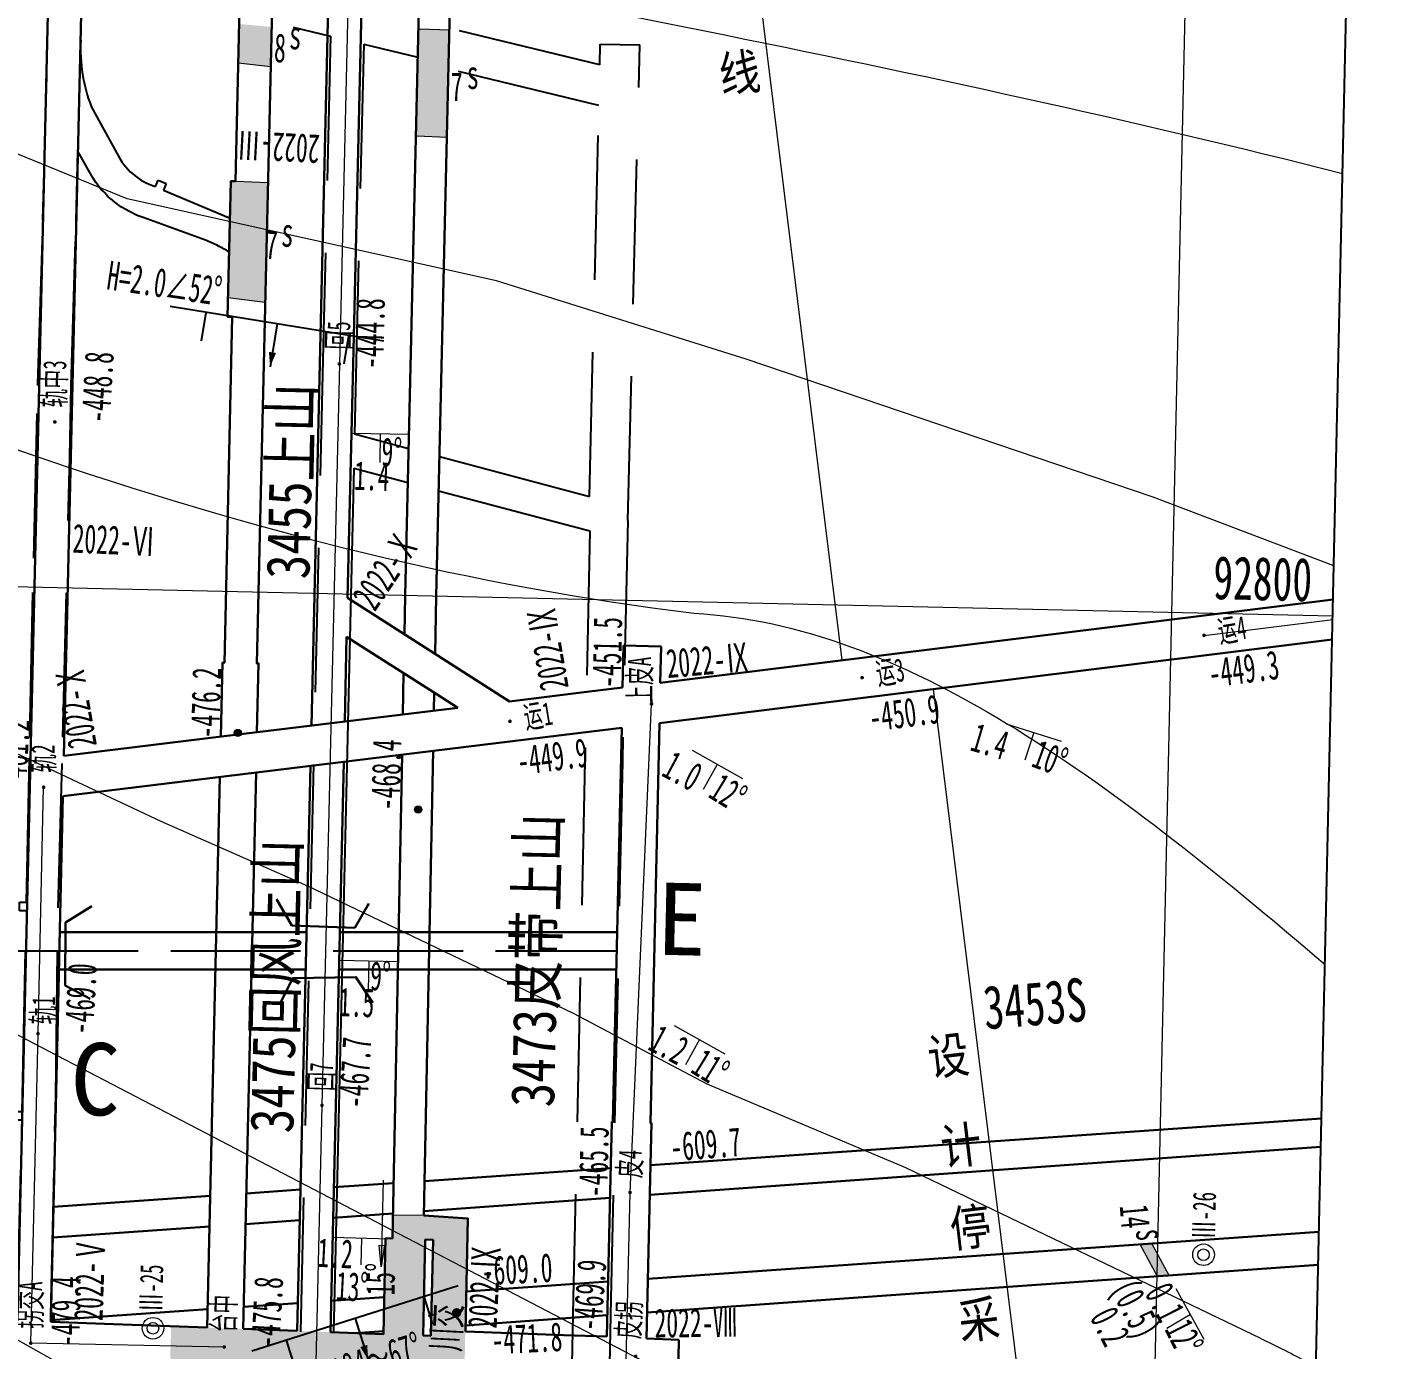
# Model space of a CAD drawing. Header units: millimetres. Extents: x 97264 to 263559, y 385279 to 783825.
# Drawn here: x 98436.1 to 98623.9, y 386601.7 to 386784.9 of the extents above; entities that cross this region are included whole.
import ezdxf
from ezdxf.enums import TextEntityAlignment as Align

# ---------------------------------------------------------------- set-up
doc = ezdxf.new("R2010")
doc.units = ezdxf.units.MM
for name, pattern in [('2-1', [3, 2, -1]), ('ACAD_ISO02W100', [15, 12, -3]), ('ACAD_ISO08W100', [36, 24, -3, 6, -3])]:
    doc.linetypes.add(name, pattern=pattern)
for name, color, linetype in [('DZ-等高线', 7, 'Continuous'), ('图廓方格网', 7, 'Continuous'), ('岩巷巷道及名称', 30, 'Continuous'), ('岩巷见煤14', 53, 'Continuous'), ('岩巷见煤5', 18, 'Continuous'), ('岩巷见煤7', 32, 'Continuous'), ('岩巷见煤8', 8, 'Continuous'), ('岩巷高程点', 30, 'Continuous'), ('岩巷高程点名称', 30, 'Continuous'), ('工作面编号', 7, 'Continuous'), ('巷道坡度及注记', 30, 'Continuous'), ('巷道掘进点位及日期', 7, 'Continuous'), ('断层井巷实测(岩巷)', 1, 'Continuous'), ('测量永久导线点', 18, 'Continuous'), ('测量永久导线点名称', 7, 'Continuous'), ('煤巷-测点标高', 7, 'Continuous'), ('煤巷-测点点号', 7, 'Continuous'), ('煤巷-测点符号', 7, 'Continuous'), ('煤巷5巷道及名称', 7, 'Continuous'), ('煤巷5巷道导线', 254, 'Continuous'), ('煤巷5高程点', 7, 'Continuous'), ('煤巷5高程点名称', 7, 'Continuous'), ('采面产状', 7, 'Continuous'), ('采面停采线', 7, 'Continuous')]:
    doc.layers.add(name, color=color, linetype=linetype)
for name, color, linetype, lineweight in [('DZ7煤煤巷', 7, 'Continuous', 30), ('煤层产状', 7, 'Continuous', 15), ('设计区域', 7, 'Continuous', 0)]:
    doc.layers.add(name, color=color, linetype=linetype, lineweight=lineweight)
doc.styles.add('2巷道名称、边界、露头、断层等名称注记', font='simfang.ttf', dxfattribs={"width": 0.83, "height": 6})
doc.styles.add('hzsd', font='simhei.ttf', dxfattribs={"width": 0.7})
doc.styles.add('xk', font='simkai.ttf')
doc.styles.add('坐标注记', font='simhei.ttf', dxfattribs={"width": 0.67, "height": 6})
doc.styles.add('宋体', font='')
doc.styles.add('工作面编号、露天采掘机械编号', font='', dxfattribs={"width": 0.7, "height": 6})
doc.styles.add('测点标高', font='simhei.ttf', dxfattribs={"width": 0.7, "height": 2})
doc.styles.add('点号', font='simhei.ttf', dxfattribs={"width": 0.75})
doc.styles.add('高程、煤厚、断层产状要素等数字注记', font='simhei.ttf', dxfattribs={"width": 0.6, "height": 4})
doc.styles.get('宋体').set_extended_font_data('SimSun')
doc.styles.get('工作面编号、露天采掘机械编号').set_extended_font_data('SimSun')

# ---------------------------------------------------------------- blocks, each defined once
blk = doc.blocks.new('CD-MH')
at = {"layer": '煤巷-测点符号', "ltscale": 10, "const_width": 0.125}
blk.add_lwpolyline([(-0.0625, 0, 1), (0.0625, 0, 1)], format="xyb", close=True, dxfattribs=at)
at = {"ltscale": 10, "style": '测点标高', "width": 0.7, "flags": 1}
for tag, p in [('左帮', (-0.5, -3)), ('右帮', (2, -3))]:
    blk.add_attdef(tag, p, '', height=2, rotation=88, dxfattribs=at)
at = {"layer": '煤巷-测点标高', "ltscale": 10, "style": '测点标高', "width": 0.7}
blk.add_attdef('标高', (3.8, 0), '', height=2, rotation=88, dxfattribs=at)
at = {"layer": '煤巷-测点点号', "ltscale": 10, "style": '点号', "width": 0.8}
blk.add_attdef('点号', (0.7, 1), '', height=1.6, rotation=90, dxfattribs=at)
blk = doc.blocks.new('A$C20FA0265')
for p, q in [((0, 0.491), (3.277, 2.785)), ((1.638, 1.638), (2.785, 0))]:
    blk.add_line(p, q)
blk = doc.blocks.new('dcv')
at = {"color": 1}
for p, q in [((0, 0), (0, 3)), ((-5, 0), (-5, 2)), ((5, 0), (5, 2)), ((-7.5, 0), (7.5, 0))]:
    blk.add_line(p, q, dxfattribs=at)
blk.add_lwpolyline([(0, 3, 0, 0.5, 0), (0, 2, 0.5, 0.5, 0)], format="xyseb", dxfattribs=at)
at = {"style": 'hzsd', "width": 0.85, "flags": 1}
for tag, p in [('性质', (5.267, 4.382)), ('倾向', (-5.631, 4.179)), ('标高', (8.5, -3))]:
    blk.add_attdef(tag, p, '', height=2, dxfattribs=at)
at = {"style": 'hzsd', "width": 0.85}
for tag, p in [('编号', (8.5, 0)), ('产状', (-7, -3.489))]:
    blk.add_attdef(tag, p, '', height=2, dxfattribs=at)

msp = doc.modelspace()

# ---------------------------------------------------------------- hatches: boundary and pattern name
at = {"layer": '岩巷见煤14', "lineweight": 0, "ltscale": 2}
h = msp.add_hatch(color=256, dxfattribs=at)
h.paths.add_polyline_path([(98592.63, 386614.94), (98592.57, 386611.9), (98594.21, 386612.01)])
h.paths.add_polyline_path([(98591.83, 386616.43), (98590.19, 386616.31), (98592.57, 386611.9), (98592.63, 386614.94)])
at = {"layer": '岩巷见煤5', "lineweight": 0, "ltscale": 2}
msp.add_hatch(color=7, dxfattribs=at).paths.add_polyline_path([(98485.39, 386603.85), (98485.69, 386617.16), (98491.19, 386616.99), (98490.89, 386603.69)])
at = {"layer": '岩巷见煤7', "lineweight": 0}
for points in [[(98489.88, 386769.83), (98490.23, 386784.61), (98494.53, 386784.51), (98494.18, 386769.62)], [(98463.88, 386747.36), (98464.28, 386763.53), (98469.41, 386763.36), (98469.02, 386746.73)]]:
    msp.add_hatch(color=256, dxfattribs=at).paths.add_polyline_path(points)
at = {"layer": '岩巷见煤8', "lineweight": 0, "ltscale": 2}
msp.add_hatch(color=256, dxfattribs=at).paths.add_polyline_path([(98465.4, 386785.3), (98465.27, 386779.87), (98469.78, 386779.37), (98469.91, 386784.88)])
at = {"layer": '岩巷高程点名称', "lineweight": 0, "ltscale": 2}
msp.add_hatch(color=7, dxfattribs=at).paths.add_polyline_path([(98455.84, 386599.78), (98491.84, 386598.45), (98496.61, 386598.33), (98496.72, 386604), (98497.09, 386619.9), (98490.99, 386620.3), (98486.72, 386620.38), (98486.65, 386617.13), (98492.27, 386616.96), (98491.96, 386603.66), (98465.95, 386604.61), (98460.96, 386604.8), (98456, 386604.98)])
at = {"layer": '巷道坡度及注记', "ltscale": 5}
h = msp.add_hatch(color=256, dxfattribs=at)
h.dxf.hatch_style = 1
h.paths.add_polyline_path([(98485.53, 386616.18), (98485.09, 386613.19), (98484.78, 386616.2)])

# ---------------------------------------------------------------- linework, layer by layer
at = {"lineweight": 30}
for points in [[(98445.01, 386663.16), (98441.38, 386660.89), (98441.34, 386652.18), (98444.77, 386650.33)], [(98470.57, 386664.14), (98472.73, 386660.45), (98481.43, 386660.14), (98483.39, 386663.51)], [(98483.92, 386649.77), (98481.57, 386653.34), (98472.86, 386653.19), (98471.09, 386649.72)]]:
    msp.add_lwpolyline(points, dxfattribs=at)
at = {"color": 3, "linetype": 'ACAD_ISO02W100', "ltscale": 1.5}
msp.add_lwpolyline([(97758.43, 386656.96), (98517.7, 386656.96)], dxfattribs=at)
at = {"layer": 'DZ-等高线', "color": 7, "lineweight": 15, "ltscale": 10}
for points in [[(98617, 386710.27), (98591.99, 386719.8), (98535.6, 386738.9), (98501.06, 386749.73), (98449.89, 386761.08), (98414.51, 386775.51), (98375.28, 386787.43), (98334.35, 386800.51)], [(98606.89, 386603.28), (98557.74, 386626.93), (98530.21, 386638.5), (98511.69, 386648.29), (98474.93, 386665.93), (98454.61, 386674.85), (98421.37, 386690.45), (98317.21, 386742.24)], [(98520.88, 386600.39), (98316.74, 386706.79)]]:
    msp.add_lwpolyline(points, dxfattribs=at)
msp.add_open_spline([(98618.21, 386764.56), (98560.04, 386779.3), (98500.12, 386790.04), (98440.41, 386801.78)], degree=3, dxfattribs=at)
for points, knots in [([(98318.1, 386775.06), (98318.1, 386775.06), (98318.1, 386775.06), (98318.1, 386775.06), (98411.64, 386732.07), (98466.89, 386711.4), (98528.41, 386703.7), (98557.37, 386702.17), (98585.73, 386680.81), (98615.78, 386655.06)], [91.7831151, 91.7831151, 91.7831151, 91.7831151, 91.8456251, 91.8456251, 91.8456251, 91.9081351, 91.9081351, 91.9081351, 92.2080503, 92.2080503, 92.2080503, 92.2080503]), ([(98611.27, 386452.56), (98609.28, 386455.91), (98597.86, 386474.07), (98578.72, 386499.43), (98534.23, 386546.86), (98495.34, 386568.96), (98470.54, 386585.12), (98454.15, 386592.17), (98454.15, 386592.17), (98359.02, 386645.6), (98346.57, 386652.32), (98333.95, 386658.7), (98316.31, 386667.29)], [32.298275, 32.298275, 32.298275, 32.298275, 44.316551, 102.759697, 147.023869, 218.190377, 348.248414, 348.248414, 348.248414, 348.248414, 382.491005, 390.718789, 390.718789, 390.718789, 390.718789]), ([(98570.96, 386405.96), (98558.45, 386436.81), (98522.77, 386484.52), (98474.09, 386550.74), (98430.05, 386563.66), (98373.46, 386603.59)], [97.365484, 97.365484, 97.365484, 97.365484, 197.991364, 267.606895, 329.369433, 329.369433, 329.369433, 329.369433]), ([(98606.89, 386603.28), (98610.45, 386601.59), (98612.36, 386600.59), (98614.28, 386599.51), (98614.54, 386599.37)], [0, 0, 0, 0, 6.591355, 7.588229, 7.588229, 7.588229, 7.588229])]:
    msp.add_open_spline(points, degree=3, knots=knots, dxfattribs=at)
at = {"layer": 'DZ7煤煤巷', "color": 32, "linetype": '2-1', "lineweight": -3, "ltscale": 10}
for points in [[(98434.35, 386580.95), (98434.66, 386604.51), (98433.66, 386604.53), (98433.67, 386605.73), (98434.67, 386605.71), (98434.69, 386606.71), (98435.32, 386632.35), (98435.35, 386633.5), (98434.32, 386633.52), (98434.35, 386634.72), (98435.38, 386634.7), (98435.43, 386636.95), (98435.93, 386662.49), (98434.98, 386662.52), (98435.01, 386663.72), (98435.95, 386663.69), (98436.42, 386686.6), (98436.96, 386711.35), (98437.55, 386735.26), (98437.55, 386735.42), (98438.24, 386758.12), (98439.59, 386809.92)], [(98443.72, 386791.94), (98478.08, 386783.61)], [(98478.08, 386783.61), (98477.1, 386742.77), (98473.9, 386604.19)], [(98515.34, 386779.65), (98494.53, 386784.7)], [(98482.66, 386782.5), (98481.7, 386742.66), (98481.38, 386728.53)], [(98482.66, 386782.5), (98490.14, 386780.69)], [(98515.34, 386779.65), (98515.4, 386782.52)], [(98515.4, 386782.52), (98520.9, 386782.39)], [(98519.22, 386716.53), (98520.9, 386782.39)], [(98515.21, 386774.02), (98494.4, 386779.07)], [(98513.94, 386719.88), (98515.21, 386774.02)], [(98438.86, 386576.59), (98439.32, 386606.58), (98439.91, 386631.96), (98440.03, 386636.85), (98440.34, 386662.93), (98440.98, 386686.55), (98441.96, 386725.37), (98442.15, 386735.15), (98442.15, 386735.23), (98442.84, 386758.02), (98443.09, 386767.7)], [(98519.22, 386716.53), (98518.49, 386683.14), (98516.88, 386608.78), (98515.79, 386558.64), (98514.63, 386505.45)], [(98513.99, 386715.11), (98513.29, 386683.26), (98511.68, 386608.9), (98510.59, 386558.75), (98509.43, 386505.56)]]:
    msp.add_lwpolyline(points, dxfattribs=at)
for points in [[(98443.49, 386783.07, 0.109649), (98444.97, 386773.79), (98448.47, 386767.4, 0.204503), (98453.83, 386762.77), (98454.21, 386763.67), (98455.31, 386763.21), (98454.92, 386762.29), (98463.94, 386758.48, -0.003799), (98464.15, 386758.32)], [(98464.04, 386753.72, 0.040135), (98460.76, 386755.37), (98452.13, 386758.48), (98451.31, 386758.8), (98450.21, 386759.33), (98449.13, 386759.94), (98448.81, 386760.18), (98447.97, 386760.8), (98447.81, 386760.94), (98447.52, 386761.19), (98447.2, 386761.47), (98447.01, 386761.67), (98446.84, 386761.85), (98446.57, 386762.13), (98446.32, 386762.4), (98445.57, 386763.34), (98445.23, 386763.85), (98444.56, 386765.04), (98444.56, 386765.04), (98444.56, 386765.04), (98443.09, 386767.7)]]:
    msp.add_lwpolyline(points, format="xyb", dxfattribs=at)
at = {"layer": 'DZ7煤煤巷', "color": 32, "lineweight": -3, "ltscale": 10}
for points in [[(98481.38, 386728.53), (98488.87, 386726.53)], [(98493.15, 386725.4), (98513.94, 386719.88)], [(98481.27, 386723.8), (98478.5, 386604.05)], [(98481.27, 386723.8), (98488.76, 386721.8)], [(98493.04, 386720.67), (98513.99, 386715.11)]]:
    msp.add_lwpolyline(points, dxfattribs=at)
at = {"layer": '图廓方格网', "color": 7, "lineweight": 0}
msp.add_line((98585.18, 386282.1), (98601.64, 387021.23), dxfattribs=at)
at = {"layer": '图廓方格网', "color": 0, "lineweight": 0}
msp.add_line((98616.85, 386703.3), (97275.3, 386733.18), dxfattribs=at)
at = {"layer": '岩巷巷道及名称', "lineweight": 30, "ltscale": 2}
msp.add_line((98491.96, 386603.82), (98492.27, 386616.96), dxfattribs=at)
for points in [[(98488.3, 386700.8), (98488.4, 386706.16), (98492.36, 386876.49)], [(98492.54, 386698.09), (98492.7, 386706.07), (98496.68, 386877.02)], [(98462.87, 386686.61), (98463.11, 386696.87), (98463.36, 386696.86), (98464.46, 386744.75), (98463.82, 386744.77), (98464.28, 386763.55), (98464.89, 386763.52), (98467.44, 386873.87)], [(98467.88, 386687.22), (98468.11, 386696.75), (98467.86, 386696.76), (98472, 386874.43)], [(98488.08, 386689.69), (98488.19, 386695.41)], [(98492.38, 386690.22), (98492.43, 386692.7)], [(98486.65, 386617.13), (98487.97, 386684.14)], [(98490.99, 386620.3), (98492.27, 386684.66)], [(98460.96, 386604.8), (98462.74, 386681.05)], [(98465.96, 386604.61), (98467.75, 386681.66)], [(98522.38, 386627.27), (98615.3, 386633.73)], [(98522.29, 386623.16), (98615.21, 386629.82)], [(98491.1, 386625.09), (98516.87, 386626.88)], [(98466.4, 386623.37), (98473.9, 386623.9)], [(98478.51, 386624.22), (98486.8, 386624.79)], [(98439.7, 386621.52), (98461.39, 386623.03)], [(98491, 386620.92), (98516.78, 386622.76)], [(98478.41, 386620.01), (98486.72, 386620.61)], [(98490.99, 386620.3), (98497.09, 386619.9)], [(98496.74, 386604.28), (98497.09, 386619.9), (98490.99, 386620.3)], [(98439.6, 386617.26), (98461.29, 386618.79)], [(98466.3, 386619.14), (98473.8, 386619.68)], [(98614.95, 386618.04), (98522.01, 386611.57)], [(98485.39, 386603.89), (98485.69, 386617.16)], [(98485.69, 386617.16), (98486.65, 386617.13)], [(98490.89, 386603.69), (98491.19, 386616.99)], [(98491.19, 386616.99), (98492.27, 386616.96)], [(98491.19, 386616.99), (98492.27, 386616.96)], [(98491.96, 386603.66), (98492.27, 386616.96)], [(98614.85, 386613.47), (98521.9, 386606.89)], [(98516.5, 386611.19), (98496.86, 386609.82)], [(98461.02, 386607.33), (98439.33, 386605.82)], [(98473.53, 386608.2), (98466.03, 386607.67)], [(98460.96, 386604.8), (98448.01, 386605.28)], [(98516.39, 386606.5), (98496.76, 386605.11)], [(98473.44, 386604.33), (98465.96, 386604.61)], [(98485.39, 386603.89), (98478.04, 386604.16)], [(98485.4, 386604.31), (98481.51, 386604.03)], [(98491.96, 386603.66), (98490.89, 386603.69)]]:
    msp.add_lwpolyline(points, dxfattribs=at)
at = {"layer": '岩巷巷道及名称', "lineweight": 30}
msp.add_lwpolyline([(98485.51, 386609.03), (98478.14, 386608.52)], dxfattribs=at)
at = {"layer": '岩巷见煤14', "lineweight": 0}
for p, q in [((98599.04, 386603.17), (98595.19, 386610.18)), ((98597.15, 386606.62), (98593.88, 386604.68))]:
    msp.add_line(p, q, dxfattribs=at)
at = {"layer": '岩巷见煤14', "lineweight": 0, "ltscale": 2}
for points in [[(98592.56, 386611.89), (98590.18, 386616.31)], [(98594.2, 386612.01), (98591.82, 386616.43)]]:
    msp.add_lwpolyline(points, dxfattribs=at)
at = {"layer": '岩巷见煤5', "color": 7, "lineweight": 15}
for p, q in [((98486.31, 386617.04), (98478.31, 386617.26)), ((98482.37, 386617.15), (98482.24, 386613.49))]:
    msp.add_line(p, q, dxfattribs=at)
at = {"layer": '岩巷见煤5', "color": 7, "lineweight": 0, "ltscale": 2}
msp.add_lwpolyline([(98490.99, 386620.3), (98486.72, 386620.38)], dxfattribs=at)
at = {"layer": '岩巷见煤7', "lineweight": 0}
for p, q in [((98490.39, 386784.6), (98494.53, 386784.48)), ((98490.05, 386769.82), (98494.18, 386769.62)), ((98464.89, 386763.52), (98469.41, 386763.36))]:
    msp.add_line(p, q, dxfattribs=at)
msp.add_lwpolyline([(98469.02, 386746.73), (98463.88, 386747.37)], dxfattribs=at)
at = {"layer": '岩巷见煤8', "lineweight": 0, "ltscale": 2}
msp.add_lwpolyline([(98469.78, 386779.37), (98465.27, 386779.87)], dxfattribs=at)
at = {"layer": '岩巷高程点', "const_width": 0.5}
for points in [[(98464.99, 386687.16, 1), (98465.48, 386687.1, 1)], [(98489.95, 386676.56, 1), (98490.45, 386676.51, 1)]]:
    msp.add_lwpolyline(points, format="xyb", close=True, dxfattribs=at)
at = {"layer": '岩巷高程点', "lineweight": 30, "ltscale": 2, "const_width": 0.5}
msp.add_lwpolyline([(98495.28, 386606.87, 1), (98495.78, 386606.82, 1)], format="xyb", close=True, dxfattribs=at)
at = {"layer": '岩巷高程点', "lineweight": 0, "ltscale": 2}
for centre in [(98465.23, 386687.13), (98490.2, 386676.53)]:
    msp.add_circle(centre, 0.5, dxfattribs=at)
at = {"layer": '岩巷高程点', "lineweight": 30, "ltscale": 2}
msp.add_circle((98495.53, 386606.84), 0.5, dxfattribs=at)
at = {"layer": '巷道坡度及注记', "lineweight": 15, "ltscale": 2}
msp.add_line((98485.36, 386625.19), (98485.09, 386613.19), dxfattribs=at)
msp.add_lwpolyline([(98485.53, 386616.18), (98485.09, 386613.19), (98484.78, 386616.2)], close=True, dxfattribs=at)
at = {"layer": '测量永久导线点', "color": 7, "lineweight": 0}
for centre, radius in [((98598.96, 386614.89), 1.5), ((98598.96, 386614.89), 0.8), ((98453.48, 386604.7), 1.5), ((98453.48, 386604.7), 0.8)]:
    msp.add_circle(centre, radius, dxfattribs=at)
at = {"layer": '煤巷5巷道及名称', "lineweight": 30}
msp.add_line((98516.32, 386603.55, -469.92), (98510.38, 386603.74, -469.92), dxfattribs=at)
for points in [[(98434.73, 386605.78), (98435.66, 386645.56), (98435.66, 386645.56), (98436.44, 386679.67), (98439.44, 386808.48), (98440.63, 386860.74), (98441.19, 386884.74)], [(98479.79, 386875.39), (98479.41, 386858.73), (98478.21, 386807.36), (98476.59, 386738.27), (98475.41, 386688.14)], [(98484.29, 386875.5), (98483.93, 386858.63), (98482.81, 386807.25), (98481.19, 386738.17), (98480.43, 386705.82)], [(98445.47, 386871.16), (98445.23, 386860.63), (98444.03, 386808.37), (98441.14, 386683.95)], [(98495.28, 386696.34), (98480.43, 386705.82)], [(98523.73, 386694.06), (98598.69, 386703.36), (98616.9, 386705.61)], [(98480.3, 386700.44), (98480.03, 386688.71)], [(98492.81, 386692.47), (98480.3, 386700.44)], [(98518.52, 386693.42), (98518.65, 386699.22)], [(98518.65, 386699.22), (98523.85, 386699.11)], [(98616.78, 386700.06), (98599.36, 386697.91), (98523.61, 386688.51)], [(98523.85, 386699.11), (98523.73, 386694.06)], [(98513.55, 386692.81), (98518.52, 386693.42)], [(98518.39, 386687.86), (98514.22, 386687.35)], [(98516.32, 386603.55), (98516.8, 386623.56), (98517.01, 386633.27), (98517.16, 386633.27), (98518.39, 386687.86)], [(98523.61, 386688.51), (98522.36, 386633.15), (98522.51, 386633.14), (98522.29, 386623.46), (98521.82, 386603.29)], [(98441.14, 386683.95), (98462.98, 386686.62)], [(98475.28, 386682.59), (98474.18, 386635.63), (98473.44, 386604.33)], [(98479.9, 386683.15), (98478.78, 386635.53), (98478.04, 386604.16)], [(98441.01, 386678.39), (98463.65, 386681.16)], [(98439.33, 386605.6), (98440.26, 386645.45), (98441.01, 386678.39)], [(98448.01, 386605.28), (98439.33, 386605.6)], [(98526.2, 386598.03), (98526.32, 386603.11)]]:
    msp.add_lwpolyline(points, dxfattribs=at)
at = {"layer": '煤巷5巷道及名称', "color": 30, "lineweight": 30, "ltscale": 2}
for points in [[(98502.87, 386691.5), (98495.28, 386696.34)], [(98495.69, 386690.62), (98492.81, 386692.47)], [(98502.87, 386691.5), (98513.55, 386692.81)], [(98462.98, 386686.62), (98495.69, 386690.62)], [(98463.65, 386681.16), (98514.22, 386687.35)]]:
    msp.add_lwpolyline(points, dxfattribs=at)
at = {"layer": '煤巷5巷道及名称', "color": 6, "linetype": 'ACAD_ISO08W100', "lineweight": 30, "ltscale": 2}
for points in [[(98440.58, 386659.56), (98474.74, 386659.56)], [(98479.34, 386659.56), (98505.38, 386659.56)], [(98440.46, 386654.36), (98474.62, 386654.36)], [(98479.22, 386654.36), (98505.19, 386654.36)]]:
    msp.add_lwpolyline(points, dxfattribs=at)
at = {"layer": '煤巷5巷道及名称', "color": 6, "lineweight": 30, "ltscale": 2}
for points in [[(98505.38, 386659.56), (98517.76, 386659.56)], [(98505.38, 386659.56), (98517.76, 386659.56)], [(98505.19, 386654.36), (98517.64, 386654.36)], [(98505.19, 386654.36), (98517.64, 386654.36)]]:
    msp.add_lwpolyline(points, dxfattribs=at)
at = {"layer": '煤巷5巷道及名称', "lineweight": 30, "elevation": -469.92}
for points in [[(98496.74, 386604.28), (98510.38, 386603.74)], [(98521.82, 386603.29), (98526.32, 386603.11)]]:
    msp.add_lwpolyline(points, dxfattribs=at)
at = {"layer": '煤巷5巷道导线', "lineweight": 0}
for points in [[(98480.91, 386807.3, 0), (98479.29, 386738.21, 0)], [(98479.29, 386738.21, 0), (98476.88, 386635.57, 0), (98474.65, 386540.65, 0)], [(98599.03, 386700.64, 0), (98616.84, 386702.83, -202.64)], [(98517.71, 386545.69, -483.62), (98519.54, 386623.51, -465.54), (98522.52, 386691.14, -451.6)], [(98463.36, 386602.11, 0), (98436.56, 386602.65, -479.44), (98437.56, 386645.51, 0), (98438.34, 386679.62, 0)]]:
    msp.add_polyline3d(points, dxfattribs=at)
at = {"layer": '设计区域', "color": 1, "linetype": 'Continuous', "lineweight": 15, "flags": 128}
for points in [[(98548.9, 386697.19), (98526.22, 386881.12)], [(98561.52, 386693.21), (98581.67, 386529.84)]]:
    msp.add_lwpolyline(points, dxfattribs=at)
at = {"layer": '采面产状', "color": 7, "lineweight": -3}
msp.add_lwpolyline([(97282.38, 387051.05), (97265.91, 386311.48), (98607.46, 386281.61), (98623.93, 387021.17)], close=True, dxfattribs=at)

# ---------------------------------------------------------------- block references
at = {"layer": '断层井巷实测(岩巷)', "color": 1, "lineweight": 20, "ltscale": 2, "yscale": 2.000000000012121}
for p, xscale, zscale, rotation in [((98470.66, 386743.77), 1.999999999997946, 1.999999999999999, 170.8391585969777), ((98481.46, 386606.07), 1.999999999985385, 1.999999999999998, 197.5625668489138), ((98481.46, 386606.07), 1.999999999985385, 1.999999999999999, 197.5625668489138)]:
    msp.add_blockref('dcv', p, dxfattribs=dict(at, xscale=xscale, zscale=zscale, rotation=rotation))
at = {"layer": '煤层产状', "color": 7, "lineweight": 15, "yscale": 2.000000000012121}
for p, xscale, zscale, rotation in [((98480.38, 386727.87), 2.000000000010671, 2, 323.8399868943723), ((98570.85, 386687.8), 2.000000000001094, 2, 307.391663211206), ((98527.24, 386684.3), 1.99999999999962, 1.99999999999962, 295.779403560208), ((98478.77, 386654.87), 2.000000000010671, 2, 323.8399868943723), ((98524.78, 386646.2), 1.99999999999962, 1.99999999999962, 295.779403560208)]:
    msp.add_blockref('A$C20FA0265', p, dxfattribs=dict(at, xscale=xscale, zscale=zscale, rotation=rotation))
at = {"layer": '煤巷5高程点', "lineweight": 30}
ref = msp.add_blockref('CD-MH', (98479.29, 386738.21), dxfattribs=dict(at, xscale=2.000000000000132, yscale=2.000000000012121, zscale=2.000000000000132, rotation=358.7242146143208))
ref.add_attrib('点号', '回5', (98480.73, 386740.18), dxfattribs={"layer": '煤巷5高程点名称', "ltscale": 10, "height": 3.2, "rotation": 88.7242, "style": '点号', "width": 0.6})
ref.add_attrib('标高', '-444.8', (98485.38, 386737.5), dxfattribs={"ltscale": 10, "height": 4, "rotation": 88.7242, "style": '测点标高', "width": 0.6})
ref = msp.add_blockref('CD-MH', (98439.89, 386730.19), dxfattribs=dict(at, xscale=2.000000000000132, yscale=2.000000000012121, zscale=2.000000000000132, rotation=358.7242146143208))
ref.add_attrib('点号', '轨中3', (98441.34, 386732.16), dxfattribs={"layer": '煤巷5高程点名称', "ltscale": 10, "height": 3.2, "rotation": 88.7242, "style": '点号', "width": 0.6})
ref.add_attrib('标高', '-448.8', (98447.49, 386730.02), dxfattribs={"ltscale": 10, "height": 4, "rotation": 86.7242, "style": '测点标高', "width": 0.6})
at = {"layer": '煤巷5高程点', "lineweight": 30, "yscale": 2.000000000012121}
for p, xscale, zscale, rotation in [((98479.29, 386738.21), 2.000000000000132, 2.000000000000132, 358.7242146143208), ((98479.29, 386738.21), 2.000000000000132, 2.000000000000132, 358.7242146143208), ((98463.36, 386602.11), 1.999999999999996, 1.999999999999996, 88.72421461432619), ((98463.36, 386602.11), 1.999999999999996, 1.999999999999996, 88.72421461432619)]:
    msp.add_blockref('CD-MH', p, dxfattribs=dict(at, xscale=xscale, zscale=zscale, rotation=rotation))
at = {"layer": '煤巷5高程点', "lineweight": 30}
ref = msp.add_blockref('CD-MH', (98522.52, 386691.14, -451.6), dxfattribs=dict(at, xscale=1.9999999999837, yscale=2.000000000012121, zscale=1.999999999999999, rotation=0.7644798030236689))
ref.add_attrib('点号', '上皮A', (98522.52, 386691.14, -451.6), dxfattribs={"layer": '煤巷5高程点名称', "ltscale": 10, "height": 3.2, "rotation": 90.7645, "style": '点号', "width": 0.6})
ref.add_attrib('标高', '-451.5', (98518.25, 386693.36), dxfattribs={"ltscale": 10, "height": 4, "rotation": 88.7645, "style": '测点标高', "width": 0.6})
ref = msp.add_blockref('CD-MH', (98599.03, 386700.64), dxfattribs=dict(at, xscale=2.000000000007517, yscale=2.000000000012121, zscale=2, rotation=279.4104744415905))
ref.add_attrib('点号', '运4', (98601.23, 386699.58), dxfattribs={"layer": '煤巷5高程点名称', "ltscale": 10, "height": 3.2, "rotation": 9.4105, "style": '点号', "width": 0.6})
ref.add_attrib('标高', '-449.3', (98599.92, 386693.39), dxfattribs={"ltscale": 10, "height": 4, "rotation": 7.4105, "style": '测点标高', "width": 0.6})
at = {"layer": '煤巷5高程点', "xscale": 1.999999999988805, "yscale": 2.000000000012121, "zscale": 2, "rotation": 276.7242146138202}
msp.add_blockref('CD-MH', (98599.03, 386700.64), dxfattribs=at)
at = {"layer": '煤巷5高程点', "lineweight": 30}
ref = msp.add_blockref('CD-MH', (98551.68, 386694.79), dxfattribs=dict(at, xscale=2.000000000007517, yscale=2.000000000012121, zscale=2, rotation=279.4104744415905))
ref.add_attrib('点号', '运3', (98553.88, 386693.73), dxfattribs={"layer": '煤巷5高程点名称', "ltscale": 10, "height": 3.2, "rotation": 9.4105, "style": '点号', "width": 0.6})
ref.add_attrib('标高', '-450.9', (98552.92, 386687.29), dxfattribs={"ltscale": 10, "height": 4, "rotation": 7.4105, "style": '测点标高', "width": 0.6})
ref = msp.add_blockref('CD-MH', (98502.91, 386688.75), dxfattribs=dict(at, xscale=2.000000000007517, yscale=2.000000000012121, zscale=2, rotation=279.4104744415905))
ref.add_attrib('点号', '运1', (98505.11, 386687.69), dxfattribs={"layer": '煤巷5高程点名称', "ltscale": 10, "height": 3.2, "rotation": 9.4105, "style": '点号', "width": 0.6})
ref.add_attrib('标高', '-449.9', (98504.16, 386681.25), dxfattribs={"ltscale": 10, "height": 4, "rotation": 7.4105, "style": '测点标高', "width": 0.6})
ref = msp.add_blockref('CD-MH', (98438.34, 386679.62), dxfattribs=dict(at, xscale=2.000000000000132, yscale=2.000000000012121, zscale=2.000000000000132, rotation=358.7242146143208))
ref.add_attrib('点号', '轨2', (98439.78, 386681.59), dxfattribs={"layer": '煤巷5高程点名称', "ltscale": 10, "height": 3.2, "rotation": 88.7242, "style": '点号', "width": 0.6})
ref.add_attrib('标高', '-461.2', (98435.88, 386679.14), dxfattribs={"ltscale": 10, "height": 4, "rotation": 86.7242, "style": '测点标高', "width": 0.6})
ref = msp.add_blockref('CD-MH', (98437.56, 386645.51, -469.34), dxfattribs=dict(at, xscale=2.000000000000132, yscale=2.000000000012121, zscale=2.000000000000132, rotation=358.7242146143208))
ref.add_attrib('点号', '轨1', (98439.84, 386646.74, -469.34), dxfattribs={"layer": '煤巷5高程点名称', "ltscale": 10, "height": 3.2, "rotation": 88.7242, "style": '点号', "width": 0.6})
ref.add_attrib('标高', '-469.0', (98445.16, 386645.34, -469.34), dxfattribs={"ltscale": 10, "height": 4, "rotation": 86.7242, "style": '测点标高', "width": 0.6})
ref = msp.add_blockref('CD-MH', (98476.88, 386635.57), dxfattribs=dict(at, xscale=2.000000000000132, yscale=2.000000000012121, zscale=2.000000000000132, rotation=358.7242146143208))
ref.add_attrib('点号', '回7', (98478.32, 386637.54), dxfattribs={"layer": '煤巷5高程点名称', "ltscale": 10, "height": 3.2, "rotation": 88.7242, "style": '点号', "width": 0.6})
ref.add_attrib('标高', '-467.7', (98483.15, 386635.11), dxfattribs={"ltscale": 10, "height": 4, "rotation": 86.7242, "style": '测点标高', "width": 0.6})
ref = msp.add_blockref('CD-MH', (98519.54, 386623.51, -465.54), dxfattribs=dict(at, xscale=2.000000000004853, yscale=2.000000000012121, zscale=2, rotation=357.7242146136613))
ref.add_attrib('点号', '皮4', (98521.02, 386625.45, -465.54), dxfattribs={"layer": '煤巷5高程点名称', "ltscale": 10, "height": 3.2, "rotation": 87.7242, "style": '点号', "width": 0.6})
ref.add_attrib('标高', '-465.5', (98516.38, 386622.83), dxfattribs={"ltscale": 10, "height": 4, "rotation": 88.7242, "style": '测点标高', "width": 0.6})
ref = msp.add_blockref('CD-MH', (98520.31, 386600.82, -469.92), dxfattribs=dict(at, xscale=2.000000000004853, yscale=2.000000000012121, zscale=2, rotation=357.7242146136613))
ref.add_attrib('点号', '皮拐', (98520.85, 386603.17, -469.92), dxfattribs={"layer": '煤巷5高程点名称', "ltscale": 10, "height": 3.2, "rotation": 87.7242, "style": '点号', "width": 0.6})
ref.add_attrib('标高', '-469.9', (98515.55, 386604.28, -469.92), dxfattribs={"ltscale": 10, "height": 4, "rotation": 85.7242, "style": '测点标高', "width": 0.6})
ref = msp.add_blockref('CD-MH', (98436.56, 386602.65, -479.44), dxfattribs=dict(at, xscale=2.000000000000132, yscale=2.000000000012121, zscale=2.000000000000132, rotation=358.7242146143208))
ref.add_attrib('点号', '拐交A', (98438, 386604.62, -479.44), dxfattribs={"layer": '煤巷5高程点名称', "ltscale": 10, "height": 3.2, "rotation": 88.7242, "style": '点号', "width": 0.6})
ref.add_attrib('标高', '-479.4', (98443.28, 386602.08, -479.44), dxfattribs={"ltscale": 10, "height": 4, "rotation": 88.7242, "style": '测点标高', "width": 0.6})
ref = msp.add_blockref('CD-MH', (98463.36, 386602.11), dxfattribs=dict(at, xscale=2.000000000000132, yscale=2.000000000012121, zscale=2.000000000000132, rotation=358.7242146143208))
ref.add_attrib('点号', '台中', (98464.8, 386604.08), dxfattribs={"layer": '煤巷5高程点名称', "ltscale": 10, "height": 3.2, "rotation": 88.7242, "style": '点号', "width": 0.6})
ref.add_attrib('标高', '-475.8', (98470.96, 386601.94), dxfattribs={"ltscale": 10, "height": 4, "rotation": 86.7242, "style": '测点标高', "width": 0.6})

# ---------------------------------------------------------------- texts
at = {"color": 3, "ltscale": 1.5, "char_height": 10, "width": 7.6588, "attachment_point": 1, "rotation": 358.7242, "style": 'xk'}
for s, insert in [('E', (98523.42, 386666.43)), ('C', (98442.2, 386644.28))]:
    msp.add_mtext(s, dxfattribs=dict(at, insert=insert))
at = {"layer": 'DZ7煤煤巷', "color": 32, "lineweight": -3, "ltscale": 2, "style": '2巷道名称、边界、露头、断层等名称注记', "width": 0.83}
for s, p in [('3473皮带上山', (98509.01, 386635.27)), ('3475回风上山', (98472.9, 386631.67))]:
    msp.add_text(s, height=6, rotation=88.7242, dxfattribs=at).set_placement(p)
at = {"layer": '图廓方格网', "lineweight": 0, "style": '坐标注记', "width": 0.67}
msp.add_text('92800', height=6, rotation=358.7242, dxfattribs=at).set_placement((98600.26, 386705.67))
at = {"layer": '岩巷见煤14', "lineweight": 0, "ltscale": 2, "style": '高程、煤厚、断层产状要素等数字注记', "width": 0.6}
for s, rotation, p in [('14', 275.0701, (98587.34, 386621.65)), ('s', 275.0701, (98589.59, 386618.31)), ('(0.5)', 296.9, (98586, 386610.14)), ('0.1', 296.9, (98590.76, 386609.61)), ('12°', 296.9, (98593.49, 386604.57))]:
    msp.add_text(s, height=4, rotation=rotation, dxfattribs=at).set_placement(p)
at = {"layer": '岩巷见煤14', "lineweight": 30, "ltscale": 2, "style": '高程、煤厚、断层产状要素等数字注记', "width": 0.6}
msp.add_text('0.2', height=4, rotation=296.9, dxfattribs=at).set_placement((98583.15, 386606.25))
at = {"layer": '岩巷见煤5', "color": 7, "lineweight": 30, "ltscale": 2, "style": '高程、煤厚、断层产状要素等数字注记', "width": 0.6}
for s, p in [('1.2', (98476.17, 386613.22)), ('13°', (98478.74, 386608.59))]:
    msp.add_text(s, height=4, rotation=357.1647, dxfattribs=at).set_placement(p)
at = {"layer": '岩巷见煤7', "lineweight": 30, "ltscale": 2, "style": '高程、煤厚、断层产状要素等数字注记', "width": 0.6}
for s, rotation, p in [('7', 0.2792, (98494.73, 386774.61)), ('s', 0.3795, (98496.96, 386776.29)), ('s', 356.2949, (98471.18, 386754.51)), ('7', 356.1946, (98468.96, 386752.81))]:
    msp.add_text(s, height=4, rotation=rotation, dxfattribs=at).set_placement(p)
at = {"layer": '岩巷见煤8', "lineweight": 30, "ltscale": 2, "style": '高程、煤厚、断层产状要素等数字注记', "width": 0.6}
for s, rotation, p in [('8', 357.9363, (98470.19, 386780.01)), ('s', 358.0366, (98472.31, 386781.82))]:
    msp.add_text(s, height=4, rotation=rotation, dxfattribs=at).set_placement(p)
at = {"layer": '岩巷高程点', "lineweight": 30, "ltscale": 2, "style": '高程、煤厚、断层产状要素等数字注记', "width": 0.6}
for s, rotation, p in [('-476.2', 88.1879, (98462.62, 386686.34)), ('-468.4', 88.1879, (98487.59, 386676.39)), ('-609.7', 4.5229, (98525.28, 386627.81)), ('-609.0', 2.8101, (98499.1, 386610.66)), ('-471.8', 2.8101, (98500.46, 386601.09))]:
    msp.add_text(s, height=4, rotation=rotation, dxfattribs=at).set_placement(p)
at = {"layer": '岩巷高程点名称', "lineweight": 30, "style": '高程、煤厚、断层产状要素等数字注记', "width": 0.6}
msp.add_text('川交', height=4, rotation=87.0907, dxfattribs=at).set_placement((98495.91, 386601.41))
at = {"layer": '工作面编号', "color": 7, "lineweight": 0, "ltscale": 2, "style": '工作面编号、露天采掘机械编号', "width": 0.7}
msp.add_text('3453S', height=6, rotation=4.8132, dxfattribs=at).set_placement((98568.73, 386646.08))
at = {"layer": '巷道坡度及注记', "lineweight": 0, "ltscale": 2, "style": '高程、煤厚、断层产状要素等数字注记', "width": 0.6}
msp.add_text('15°', height=4, rotation=88.9089, dxfattribs=at).set_placement((98486.92, 386609.22))
at = {"layer": '巷道掘进点位及日期', "color": 7, "lineweight": 30, "ltscale": 2, "style": '高程、煤厚、断层产状要素等数字注记', "width": 0.6}
for s, rotation, p in [('2022-Ⅲ', 176.9478, (98476.65, 386769.92)), ('2022-Ⅵ', 357.4812, (98442.28, 386712.11)), ('2022-Ⅹ', 56.0556, (98484.2, 386703.82)), ('2022-Ⅸ', 99.8211, (98511.06, 386693.43)), ('2022-Ⅸ', 4.9347, (98524.76, 386694.73)), ('2022-Ⅹ', 99.8211, (98445.72, 386685.42)), ('2022-Ⅴ', 88.0593, (98446.49, 386605.7)), ('2022-Ⅸ', 87.1147, (98501.06, 386604.62)), ('2022-Ⅷ', 0.6331, (98522.96, 386603.42))]:
    msp.add_text(s, height=4, rotation=rotation, dxfattribs=at).set_placement(p)
at = {"layer": '断层井巷实测(岩巷)', "color": 30, "lineweight": 30, "style": '高程、煤厚、断层产状要素等数字注记', "width": 0.6}
msp.add_text('H=2.0∠52%%d', height=4, rotation=351.6804, dxfattribs=at).set_placement((98455.09, 386749.41), align=Align.MIDDLE_CENTER)
msp.add_text('H=15∠84～67%%D', height=4, rotation=16.7582, dxfattribs=at).set_placement((98471.1, 386594.43))
at = {"layer": '测量永久导线点名称', "lineweight": 0, "style": '高程、煤厚、断层产状要素等数字注记', "width": 0.6}
for s, p in [('Ⅲ-26', (98600.54, 386617.01)), ('Ⅲ-25', (98454.76, 386606.97))]:
    msp.add_text(s, height=3.2, rotation=88.7242, dxfattribs=at).set_placement(p)
at = {"layer": '煤层产状', "color": 7, "lineweight": 30, "style": '高程、煤厚、断层产状要素等数字注记', "width": 0.6}
for s, rotation, p in [('9°', 358.0721, (98485.06, 386724.06)), ('1.4', 358.0721, (98481.27, 386720.8)), ('1.4', 343.497, (98566.47, 386684.77)), ('10°', 340.0778, (98574.95, 386682.54)), ('1.0', 331.8847, (98523.72, 386681.29)), ('12°', 328.4655, (98530.2, 386678.33)), ('9°', 358.0721, (98483.5, 386651.53)), ('1.5', 358.0721, (98479.17, 386647.92)), ('1.2', 331.8847, (98521.83, 386643.37)), ('11°', 328.4655, (98527.75, 386640.22))]:
    msp.add_text(s, height=4, rotation=rotation, dxfattribs=at).set_placement(p)
at = {"layer": '煤巷5巷道及名称', "color": 7, "lineweight": 30, "ltscale": 2, "style": '2巷道名称、边界、露头、断层等名称注记', "width": 0.83}
msp.add_text('3455上山', height=6, rotation=88.7242, dxfattribs=at).set_placement((98475.13, 386708.38))
at = {"layer": '采面停采线', "color": 7, "style": '宋体', "width": 0.83}
for s, p in [('线', (98532.2, 386775.72)), ('设', (98561.09, 386639.63)), ('计', (98562.86, 386627.21)), ('停', (98564.16, 386615.88)), ('采', (98565.32, 386603.11))]:
    msp.add_text(s, height=5, rotation=6.8046, dxfattribs=at).set_placement(p)

doc.saveas('drawing.dxf')
